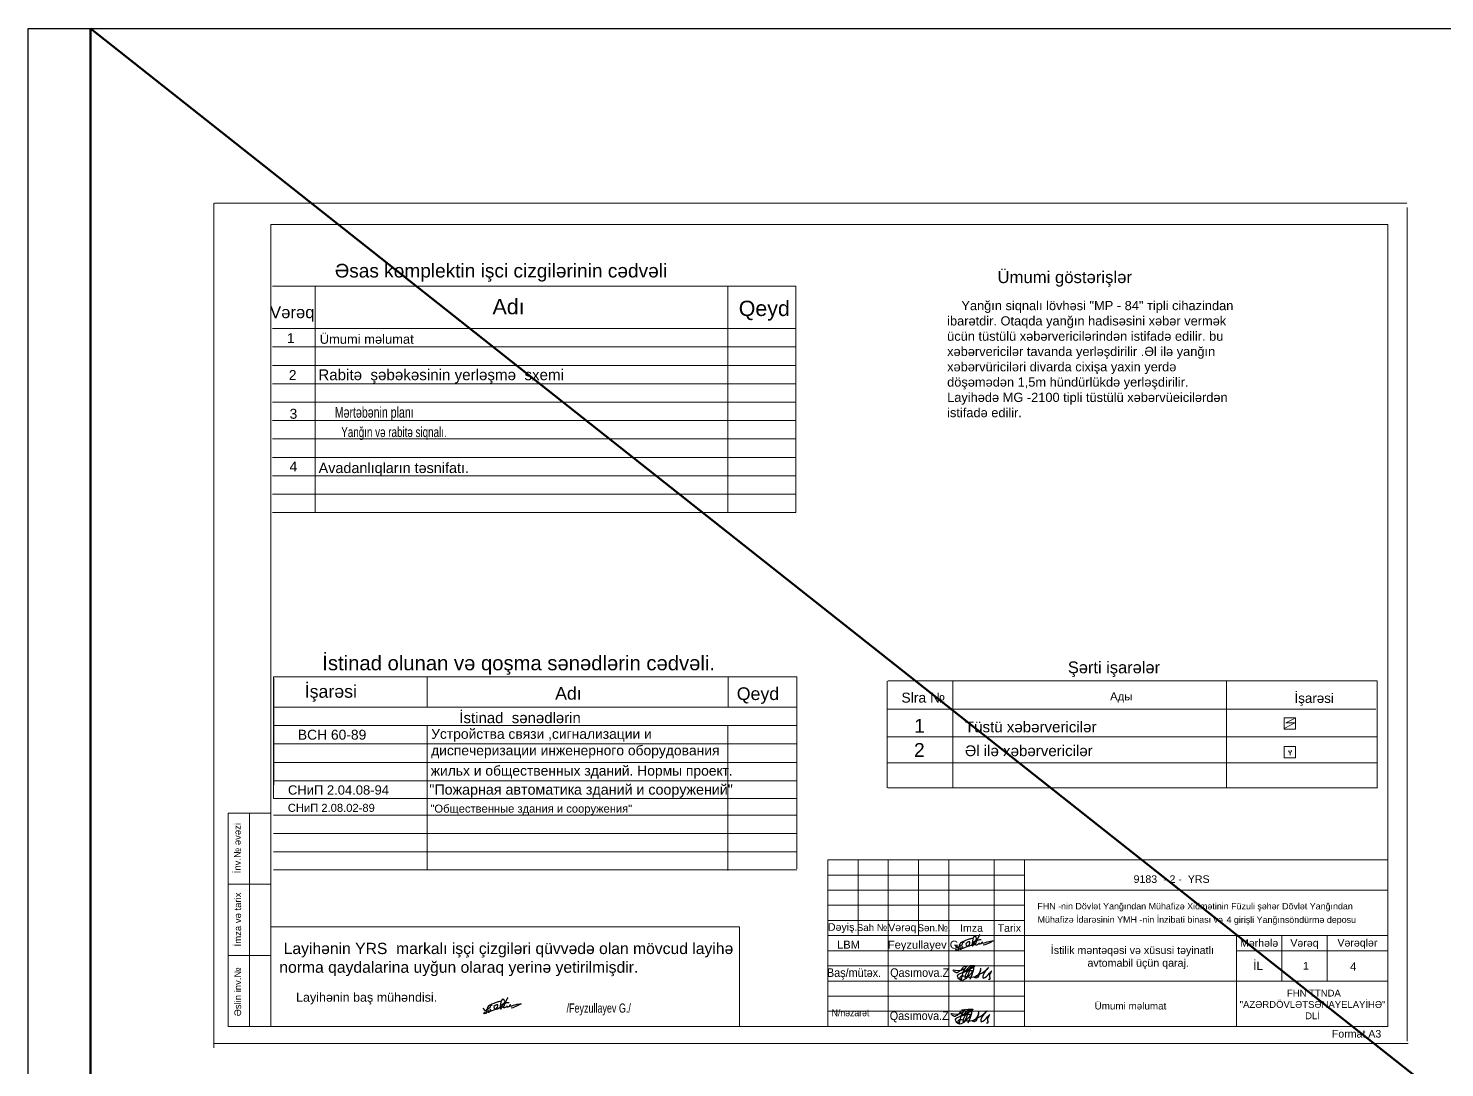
# Model space of a CAD drawing. Header units: millimetres. Extents: x 120281 to 1416367021, y -641565767 to 918373.
# Drawn here: x 623380 to 689881, y 159286 to 208053 of the extents above; entities that cross this region are included whole.
import ezdxf

# ---------------------------------------------------------------- set-up
doc = ezdxf.new("R2010")
doc.units = ezdxf.units.MM
for name, color, linetype, lineweight in [('0_Ном._пера__100', 7, 'Continuous', 60), ('0_Ном._пера__1_Ном._пера__21', 7, 'Continuous', 30), ('0_Ном._пера__21', 7, 'Continuous', 35), ('0_Ном._пера__21_Ном._пера__7', 7, 'Continuous', 60), ('0_Ном._пера__7', 7, 'Continuous', 25), ('0_Ном._пера__7_Ном._пера__21', 7, 'Continuous', 30), ('Annotation - Text_Ном._пера__1_Pen_No__1', 7, 'Continuous', 25), ('cədvəl xətti-15', 7, 'Continuous', 15), ('cədvəl xətti-35', 7, 'Continuous', 35), ('Künc ştampının yazısı', 7, 'Continuous', 13), ('Text blocks_Ном._пера__7', 7, 'Continuous', 15), ('Yazı', 7, 'Continuous', 15), ('аракясмя', 130, 'Continuous', 20), ('Йїейбїбйещ_Pen_No__255', 7, 'Continuous', 13), ('окна', 150, 'Continuous', 15), ('перегородка_Ном._пера__1', 7, 'Continuous', 15)]:
    doc.layers.add(name, color=color, linetype=linetype, lineweight=lineweight)
doc.styles.add('ARIAL', font='arial.ttf')
doc.styles.add('ARİAL', font='arial.ttf')
doc.styles.add('GENERATED_STYLE_1', font='arial.ttf')
doc.styles.add('Segoe UI Light', font='segoeuil.ttf', dxfattribs={"width": 0.7})
doc.styles.add('Times New  Roman', font='times.ttf')

msp = doc.modelspace()

# ---------------------------------------------------------------- linework, layer by layer
at = {"color": 244, "lineweight": 53, "true_color": 0x991b1e}
for p, q in [((626300.78552, 19949.20754), (626300.78552, 208053.00781)), ((626300.78552, 208053.00781), (844325.6569, 35725.24917))]:
    msp.add_line(p, q, dxfattribs=at)
at = {"color": 0, "lineweight": 15, "ltscale": 2}
for p, q in [((634847.69181, 195960.20572), (659423.99037, 195960.20572)), ((636840.36467, 195960.20572), (636840.36467, 185332.61715)), ((656217.87003, 195960.20572), (656217.87003, 185332.61715)), ((659423.99037, 195960.20572), (659423.99037, 185332.61715)), ((634847.69181, 193967.53286), (659423.99037, 193967.53286)), ((634847.69181, 193104.04129), (659423.99037, 193104.04129)), ((634847.69181, 192240.54972), (659423.99037, 192240.54972)), ((634847.69181, 191377.05815), (659423.99037, 191377.05815)), ((634847.69181, 190513.56658), (659423.99037, 190513.56658)), ((634847.69181, 189650.07501), (659423.99037, 189650.07501)), ((634847.69181, 188786.58344), (659423.99037, 188786.58344)), ((634847.69181, 187923.09187), (659423.99037, 187923.09187)), ((634847.69181, 187059.6003), (659423.99037, 187059.6003)), ((634847.69181, 186196.10873), (659423.99037, 186196.10873)), ((634847.69181, 185332.61715), (659423.99037, 185332.61715)), ((634884.21299, 177617.97325), (634884.21299, 171909.64154)), ((659465.97786, 177617.97325), (659465.97786, 168609.60819)), ((634902.27858, 177556.54763), (634902.27858, 172562.03)), ((682349.60685, 175703.4024), (682880.98628, 175703.4024)), ((682349.60685, 175703.4024), (682349.60685, 175172.02297)), ((682880.98628, 175703.4024), (682880.98628, 175172.02297)), ((682880.98628, 175172.02297), (682349.60685, 175172.02297)), ((682349.60685, 174362.6084), (682880.98628, 174362.6084)), ((682349.60685, 174362.6084), (682349.60685, 173831.22897)), ((682880.98628, 174362.6084), (682880.98628, 173831.22897)), ((682880.98628, 173831.22897), (682349.60685, 173831.22897)), ((656772.42809, 165889.34655), (634759.47539, 165889.34655)), ((656772.42809, 161218.53987), (656772.42809, 165889.34655)), ((656772.42809, 165889.34655), (656772.42809, 165889.34655))]:
    msp.add_line(p, q, dxfattribs=at)
at = {"lineweight": 15}
for p, q in [((682832.83257, 175664.54723), (682419.19819, 175466.33323)), ((682845.48996, 175466.33323), (682376.99412, 175209.07957)), ((682419.19819, 175466.33323), (682845.48996, 175466.33323)), ((682629.2561, 174088.44517), (682629.2561, 173955.82685))]:
    msp.add_line(p, q, dxfattribs=at)
msp.add_lwpolyline([(623379.80679, 208053.00781), (703259.80679, 208053.00781), (703259.80679, 38213.00781), (623379.80679, 38213.00781)], close=True)
msp.add_arc((682622.43874, 174147.92871), 64.91379, 162.0482436298, 28.8232955292, dxfattribs=at)
at = {"color": 5, "lineweight": 30}
for points, knots in [([(667268.83394, 163995.93196), (667149.51071, 163838.8777), (666994.42035, 163634.74644), (666687.22538, 163965.43834), (667220.46198, 163712.25258), (667576.50677, 164222.27612), (667190.7895, 163777.98355), (667211.48664, 163289.42331), (666863.64501, 163689.16903), (667376.03379, 163725.35114), (667749.89371, 164297.75346), (667373.08221, 163232.07461), (667369.45653, 163769.50995), (667926.42011, 164299.94063), (667704.28338, 163720.74226), (667588.64868, 163419.23681)], [0, 0, 0, 0, 441.4170931317, 573.7318414107, 963.7494611781, 1302.2937746004, 1669.9926331322, 2037.6400022592, 2203.3909802042, 2746.536363767, 2978.0875145346, 3597.5616658874, 3706.6661679855, 4289.9010122821, 4923.1490174023, 4923.1490174023, 4923.1490174023, 4923.1490174023]), ([(667292.23443, 164042.69063), (667578.60647, 164074.68015), (668237.82134, 164148.31852), (666715.76419, 163536.83617), (667892.50995, 163998.10532), (667510.56405, 163512.81584), (667121.4871, 163275.26729), (667124.43213, 163693.26209), (667675.33473, 163407.85459), (668104.15807, 163656.7305), (668091.13453, 164116.70363), (668072.27297, 163468.24591), (667647.01905, 163513.85223), (668219.18918, 163713.86889), (668643.01893, 164137.80067), (668194.68099, 163747.63926), (668183.7791, 163313.54414), (668818.71441, 164066.56157), (668495.8964, 163670.45939), (668504.10172, 163544.39157), (668545.7707, 163407.99299), (668480.18723, 163416.82614), (668462.28874, 163419.23681)], [0, 0, 0, 0, 530.4248356564, 1221.0128698843, 1716.7894777758, 2071.3707145684, 2453.864179966, 2578.5547230596, 3015.3747524195, 3640.447966891, 3702.7932383594, 4184.8415625552, 4262.8450887592, 4777.7476594018, 5082.2465079236, 5573.4340002025, 5659.1591635938, 6198.781035762, 6426.0448387482, 6519.5627464617, 6644.253290274, 6691.0556953926, 6691.0556953926, 6691.0556953926, 6691.0556953926]), ([(667175.22914, 161946.3263), (667055.90591, 161789.27205), (666900.81556, 161585.14079), (666593.62059, 161915.83268), (667126.85718, 161662.64693), (667482.90197, 162172.67047), (667097.1847, 161728.3779), (667117.88184, 161239.81766), (666770.04021, 161639.56338), (667282.42899, 161675.74548), (667656.28891, 162248.1478), (667279.47742, 161182.46896), (667275.85173, 161719.90429), (667832.81532, 162250.33497), (667610.67859, 161671.13661), (667495.04388, 161369.63115)], [0, 0, 0, 0, 441.417093132, 573.731841411, 963.7494611784, 1302.2937746008, 1669.992633133, 2037.6400022599, 2203.3909802051, 2746.5363637679, 2978.0875145355, 3597.5616658884, 3706.6661679866, 4289.9010122832, 4923.1490174038, 4923.1490174038, 4923.1490174038, 4923.1490174038]), ([(667198.62964, 161993.08498), (667485.00167, 162025.0745), (668144.21654, 162098.71287), (666622.1594, 161487.23051), (667798.90515, 161948.49966), (667416.95925, 161463.21018), (667027.88231, 161225.66164), (667030.82734, 161643.65644), (667581.72993, 161358.24894), (668010.55327, 161607.12484), (667997.52974, 162067.09798), (667978.66817, 161418.64026), (667553.41425, 161464.24657), (668125.58438, 161664.26324), (668549.41413, 162088.19501), (668101.0762, 161698.0336), (668090.17431, 161263.93849), (668725.10961, 162016.95591), (668402.2916, 161620.85374), (668410.49692, 161494.78592), (668452.1659, 161358.38733), (668386.58243, 161367.22049), (668368.68394, 161369.63115)], [0, 0, 0, 0, 530.4248356564, 1221.0128698844, 1716.7894777758, 2071.3707145683, 2453.8641799658, 2578.5547230596, 3015.3747524195, 3640.4479668909, 3702.7932383595, 4184.8415625551, 4262.8450887592, 4777.7476594016, 5082.2465079237, 5573.4340002024, 5659.1591635937, 6198.7810357619, 6426.044838748, 6519.5627464614, 6644.253290274, 6691.0556953924, 6691.0556953924, 6691.0556953924, 6691.0556953924])]:
    msp.add_open_spline(points, degree=3, knots=knots, dxfattribs=at)
at = {"layer": '0_Ном._пера__100', "linetype": 'Continuous', "lineweight": 15}
for p, q in [((663706.42691, 177418.55617), (663706.42691, 172411.88303)), ((663729.72731, 177439.45018), (686716.12202, 177439.45018)), ((666793.58287, 177418.55617), (666793.58287, 172411.88303)), ((679638.2412, 177438.74249), (679638.2412, 172411.58649)), ((686716.12202, 177439.45018), (686716.12202, 172393.03683)), ((663729.72731, 176100.33587), (686652.35467, 176100.33587)), ((663729.72731, 174815.34153), (686716.12202, 174815.34153)), ((663729.72731, 173581.06103), (686716.12202, 173581.06103)), ((663729.72731, 172408.49455), (686716.12202, 172408.49455))]:
    msp.add_line(p, q, dxfattribs=at)
at = {"layer": '0_Ном._пера__1_Ном._пера__21', "color": 5, "linetype": 'Continuous', "lineweight": 30}
for points, knots in [([(667840.70616, 165081.84169), (667840.00559, 165080.11759), (667839.31048, 165078.38517), (667838.61881, 165076.64526), (667837.23535, 165073.16516), (667835.6023, 165069.66445), (667834.22915, 165066.13183), (667831.48285, 165059.06659), (667828.73086, 165051.91076), (667825.82472, 165044.72014), (667825.18444, 165043.13591), (667824.63647, 165041.54837), (667823.98543, 165039.97035)], [0, 0, 0, 0, 1, 1, 1, 2, 2, 2, 3, 3, 3, 4, 4, 4, 4]), ([(667884.24521, 165179.35139), (667883.64963, 165177.88853), (667883.04823, 165176.43001), (667882.44164, 165174.97557), (667881.2283, 165172.06634), (667879.7277, 165169.18911), (667878.47657, 165166.31112), (667875.97427, 165160.55507), (667873.38919, 165154.8542), (667870.79794, 165149.19817), (667867.62585, 165142.27432), (667864.4178, 165135.41522), (667861.23576, 165128.58795), (667858.05373, 165121.76067), (667854.89538, 165114.96575), (667851.82181, 165108.17817), (667850.06901, 165104.30733), (667848.36035, 165100.43807), (667846.67214, 165096.56758), (667845.28267, 165093.38201), (667843.98297, 165090.19454), (667842.6502, 165087.00363), (667841.93387, 165085.2886), (667840.81518, 165083.58484), (667840.11331, 165081.86078)], [0, 0, 0, 0, 1, 1, 1, 2, 2, 2, 3, 3, 3, 4, 4, 4, 5, 5, 5, 6, 6, 6, 7, 7, 7, 8, 8, 8, 8]), ([(668048.02624, 165519.76333), (668047.69629, 165519.10463), (668047.36738, 165518.44447), (668047.03942, 165517.78288), (668046.38318, 165516.45908), (668045.53582, 165515.10234), (668044.88499, 165513.76826), (668043.58338, 165511.10017), (668042.33388, 165508.40934), (668041.0471, 165505.70359), (668038.47354, 165500.29211), (668035.91492, 165494.81368), (668033.30442, 165489.29993), (668032.27463, 165487.12486), (668031.21096, 165484.94473), (668030.16092, 165482.761), (668028.89314, 165480.12442), (668027.62618, 165477.49339), (668026.3352, 165474.87131), (668025.04424, 165472.24926), (668023.76105, 165469.63392), (668022.44965, 165467.02659), (668019.82685, 165461.81193), (668017.16052, 165456.62626), (668014.46856, 165451.46365), (668009.08463, 165441.13841), (668003.5774, 165430.908), (667998.01918, 165420.73528), (667991.54274, 165408.88204), (667984.99464, 165397.1071), (667978.47935, 165385.35273), (667973.78137, 165376.87702), (667969.10089, 165368.41245), (667964.47616, 165359.93638), (667959.85143, 165351.4603), (667955.27937, 165342.96955), (667950.79307, 165334.45351), (667941.82046, 165317.42143), (667933.18914, 165300.28814), (667925.14828, 165282.97072), (667922.81289, 165277.94105), (667920.53117, 165272.89562), (667918.30148, 165267.83284), (667913.84209, 165257.70725), (667909.60208, 165247.51173), (667905.63721, 165237.22921), (667904.88495, 165235.2783), (667904.17978, 165233.32421), (667903.44125, 165231.35704), (667902.70271, 165229.38988), (667901.89871, 165227.41594), (667901.16855, 165225.43292), (667899.7082, 165221.4668), (667898.28721, 165217.4654), (667896.8309, 165213.44786), (667895.45513, 165209.65247), (667894.07264, 165205.83841), (667892.66578, 165202.01119), (667891.52325, 165198.90303), (667890.33734, 165195.78747), (667889.15343, 165192.66671), (667888.02878, 165189.70216), (667886.9441, 165186.73249), (667885.76549, 165183.76328), (667885.18259, 165182.29481), (667884.34026, 165180.82776), (667883.74366, 165179.36495)], [0, 0, 0, 0, 1, 1, 1, 2, 2, 2, 3, 3, 3, 4, 4, 4, 5, 5, 5, 6, 6, 6, 7, 7, 7, 8, 8, 8, 9, 9, 9, 10, 10, 10, 11, 11, 11, 12, 12, 12, 13, 13, 13, 14, 14, 14, 15, 15, 15, 16, 16, 16, 17, 17, 17, 18, 18, 18, 19, 19, 19, 20, 20, 20, 21, 21, 21, 22, 22, 22, 22]), ([(645888.02624, 162569.76333), (645887.69629, 162569.10463), (645887.36738, 162568.44447), (645887.03942, 162567.78288), (645886.38318, 162566.45908), (645885.53582, 162565.10234), (645884.88499, 162563.76826), (645883.58338, 162561.10017), (645882.33388, 162558.40934), (645881.0471, 162555.70359), (645878.47354, 162550.29211), (645875.91492, 162544.81368), (645873.30442, 162539.29993), (645872.27463, 162537.12486), (645871.21096, 162534.94473), (645870.16092, 162532.761), (645868.89314, 162530.12442), (645867.62618, 162527.49339), (645866.3352, 162524.87131), (645865.04424, 162522.24926), (645863.76105, 162519.63392), (645862.44965, 162517.02659), (645859.82685, 162511.81193), (645857.16052, 162506.62626), (645854.46856, 162501.46365), (645849.08463, 162491.13841), (645843.5774, 162480.908), (645838.01918, 162470.73528), (645831.54274, 162458.88204), (645824.99464, 162447.1071), (645818.47935, 162435.35273), (645813.78137, 162426.87702), (645809.10089, 162418.41245), (645804.47616, 162409.93638), (645799.85143, 162401.4603), (645795.27937, 162392.96955), (645790.79307, 162384.45351), (645781.82046, 162367.42143), (645773.18914, 162350.28814), (645765.14828, 162332.97072), (645762.81289, 162327.94105), (645760.53117, 162322.89562), (645758.30148, 162317.83284), (645753.84209, 162307.70725), (645749.60208, 162297.51173), (645745.63721, 162287.22921), (645744.88495, 162285.2783), (645744.17978, 162283.32421), (645743.44125, 162281.35704), (645742.70271, 162279.38988), (645741.89871, 162277.41594), (645741.16855, 162275.43292), (645739.7082, 162271.4668), (645738.28721, 162267.4654), (645736.8309, 162263.44786), (645735.45513, 162259.65247), (645734.07264, 162255.83841), (645732.66578, 162252.01119), (645731.52325, 162248.90303), (645730.33734, 162245.78747), (645729.15343, 162242.66671), (645728.02878, 162239.70216), (645726.9441, 162236.73249), (645725.76549, 162233.76328), (645725.18259, 162232.29481), (645724.34026, 162230.82776), (645723.74366, 162229.36495)], [0, 0, 0, 0, 1, 1, 1, 2, 2, 2, 3, 3, 3, 4, 4, 4, 5, 5, 5, 6, 6, 6, 7, 7, 7, 8, 8, 8, 9, 9, 9, 10, 10, 10, 11, 11, 11, 12, 12, 12, 13, 13, 13, 14, 14, 14, 15, 15, 15, 16, 16, 16, 17, 17, 17, 18, 18, 18, 19, 19, 19, 20, 20, 20, 21, 21, 21, 22, 22, 22, 22]), ([(645680.70616, 162131.84169), (645680.00559, 162130.11759), (645679.31048, 162128.38517), (645678.61881, 162126.64526), (645677.23535, 162123.16516), (645675.6023, 162119.66445), (645674.22915, 162116.13183), (645671.48285, 162109.06659), (645668.73086, 162101.91076), (645665.82472, 162094.72014), (645665.18444, 162093.13591), (645664.63647, 162091.54837), (645663.98543, 162089.97035)], [0, 0, 0, 0, 1, 1, 1, 2, 2, 2, 3, 3, 3, 4, 4, 4, 4]), ([(645724.24521, 162229.35139), (645723.64963, 162227.88853), (645723.04823, 162226.43001), (645722.44164, 162224.97557), (645721.2283, 162222.06634), (645719.7277, 162219.18911), (645718.47657, 162216.31112), (645715.97427, 162210.55507), (645713.38919, 162204.8542), (645710.79794, 162199.19817), (645707.62585, 162192.27432), (645704.4178, 162185.41522), (645701.23576, 162178.58795), (645698.05373, 162171.76067), (645694.89538, 162164.96575), (645691.82181, 162158.17817), (645690.06901, 162154.30733), (645688.36035, 162150.43807), (645686.67214, 162146.56758), (645685.28267, 162143.38201), (645683.98297, 162140.19454), (645682.6502, 162137.00363), (645681.93387, 162135.2886), (645680.81518, 162133.58484), (645680.11331, 162131.86078)], [0, 0, 0, 0, 1, 1, 1, 2, 2, 2, 3, 3, 3, 4, 4, 4, 5, 5, 5, 6, 6, 6, 7, 7, 7, 8, 8, 8, 8])]:
    msp.add_open_spline(points, degree=3, knots=knots, dxfattribs=at)
at = {"layer": '0_Ном._пера__21', "color": 5, "linetype": 'Continuous', "lineweight": 30, "flags": 128}
for points in [[(666879.65432, 165034.97005), (666960.32347, 164933.4129), (667028.0887, 164917.78485), (667225.72928, 165066.66776, 1.2496403785), (667150.15863, 165137.49954, 0.0792582279), (667041.98921, 164909.97085), (667041.98921, 164812.72969), (667031.56378, 164776.26427), (666950.76684, 164762.37266), (666930.78487, 164803.17922), (666962.92985, 164844.85401), (667092.37866, 164856.14092), (667121.73413, 164863.67758), (667149.68247, 164907.27616), (667139.6008, 164913.73889), (667120.25146, 164883.5545), (667136.04909, 164844.60317), (667160.24825, 164844.60317), (667241.80628, 164903.18612), (667252.1626, 164944.58479), (667236.90064, 164965.82881), (667208.81223, 164945.64975), (667202.56121, 164909.72276), (667219.08116, 164886.86272), (667266.33442, 164898.29274), (667490.57964, 164986.97057), (667563.80159, 165069.7278), (667589.08058, 165141.16035), (667583.66851, 165184.02944), (667526.5589, 165184.02944), (667459.19017, 165152.24642), (667393.10514, 165097.58049), (667407.32429, 165034.18175), (667457.63851, 165000.29622), (667518.77789, 164984.65985), (667567.75576, 164998.64449), (667650.92358, 165035.52695), (667752.37783, 165117.68692), (667873.94798, 165248.79322), (667906.30837, 165336.19743), (667887.06703, 165404.37272), (667818.84782, 165452.44505), (667780.36514, 165431.46807), (667731.38728, 165323.08682), (667700.7761, 165121.18309), (667687.67668, 165034.78253), (667706.02374, 165001.4393), (667733.13649, 165001.4393), (667769.86986, 165059.12607), (667801.95997, 165109.52096), (667829.3431, 165075.7329), (667863.4527, 165053.00781), (667909.80679, 165053.00781), (667975.11166, 165086.48304), (668022.22303, 165120.42519), (668015.64937, 165143.41826), (668001.95423, 165124.80484), (668025.50986, 165096.33725), (668066.59539, 165089.76778), (668102.75062, 165111.66594), (668180.5392, 165157.65208), (668180.5392, 165177.90787), (668160.81812, 165177.90787), (668129.04536, 165145.06063), (668214.50325, 165121.5201), (668325.5757, 165161.20041), (668400.77352, 165185.2161), (668496.41073, 165208.83536), (668614.68748, 165238.04585), (668675.04342, 165238.04585), (668641.5154, 165214.87747), (668592.41765, 165180.95017), (668485.96754, 165134.68189), (668290.86293, 165047.21264), (668216.1482, 165027.00875)], [(644719.65432, 162084.97005), (644800.32347, 161983.4129), (644868.0887, 161967.78485), (645065.72928, 162116.66776, 1.2496403785), (644990.15863, 162187.49954, 0.0792582279), (644881.98921, 161959.97085), (644881.98921, 161862.72969), (644871.56378, 161826.26427), (644790.76684, 161812.37266), (644770.78487, 161853.17922), (644802.92985, 161894.85401), (644932.37866, 161906.14092), (644961.73413, 161913.67758), (644989.68247, 161957.27616), (644979.6008, 161963.73889), (644960.25146, 161933.5545), (644976.04909, 161894.60317), (645000.24825, 161894.60317), (645081.80628, 161953.18612), (645092.1626, 161994.58479), (645076.90064, 162015.82881), (645048.81223, 161995.64975), (645042.56121, 161959.72276), (645059.08116, 161936.86272), (645106.33442, 161948.29274), (645330.57964, 162036.97057), (645403.80159, 162119.7278), (645429.08058, 162191.16035), (645423.66851, 162234.02944), (645366.5589, 162234.02944), (645299.19017, 162202.24642), (645233.10514, 162147.58049), (645247.32429, 162084.18175), (645297.63851, 162050.29622), (645358.77789, 162034.65985), (645407.75576, 162048.64449), (645490.92358, 162085.52695), (645592.37783, 162167.68692), (645713.94798, 162298.79322), (645746.30837, 162386.19743), (645727.06703, 162454.37272), (645658.84782, 162502.44505), (645620.36514, 162481.46807), (645571.38728, 162373.08682), (645540.7761, 162171.18309), (645527.67668, 162084.78253), (645546.02374, 162051.4393), (645573.13649, 162051.4393), (645609.86986, 162109.12607), (645641.95997, 162159.52096), (645669.3431, 162125.7329), (645703.4527, 162103.00781), (645749.80679, 162103.00781), (645815.11166, 162136.48304), (645862.22303, 162170.42519), (645855.64937, 162193.41826), (645841.95423, 162174.80484), (645865.50986, 162146.33725), (645906.59539, 162139.76778), (645942.75062, 162161.66594), (646020.5392, 162207.65208), (646020.5392, 162227.90787), (646000.81812, 162227.90787), (645969.04536, 162195.06063), (646054.50325, 162171.5201), (646165.5757, 162211.20041), (646240.77352, 162235.2161), (646336.41073, 162258.83536), (646454.68748, 162288.04585), (646515.04342, 162288.04585), (646481.5154, 162264.87747), (646432.41765, 162230.95017), (646325.96754, 162184.68189), (646130.86293, 162097.21264), (646056.1482, 162077.00875)]]:
    msp.add_lwpolyline(points, format="xyb", dxfattribs=at)
at = {"layer": '0_Ном._пера__7_Ном._пера__21', "color": 5, "linetype": 'Continuous', "lineweight": 30, "flags": 128}
for points in [[(667315.61162, 165182.90045), (667299.66689, 165168.77422), (667277.45738, 165157.47429), (667259.68931, 165157.47429), (667247.56979, 165166.18343), (667243.45086, 165179.4824), (667247.09409, 165189.93167), (667256.28336, 165198.48131), (667279.50187, 165211.78772), (667307.05427, 165227.57787), (667405.55888, 165266.10647), (667472.14333, 165292.14998), (667523.55541, 165309.99296), (667569.13063, 165325.81022), (667601.3198, 165337.90145), (667635.86652, 165347.36395), (667672.32182, 165355.43829), (667692.85658, 165356.22036), (667712.01534, 165356.95003)], [(667789.53972, 165167.38818), (667779.7538, 165164.59589), (667775.191, 165163.29395), (667768.0501, 165163.29395), (667764.65797, 165164.04403), (667761.60793, 165165.4742), (667761.60793, 165168.59717), (667765.30529, 165174.14665), (667773.93017, 165182.7585), (667791.44369, 165199.8833), (667806.67083, 165211.52136), (667824.52529, 165224.04676), (667843.49356, 165234.28868), (667872.45393, 165249.62391), (667896.29673, 165259.11513), (667923.70789, 165268.7366), (667946.03719, 165274.73852), (667973.34353, 165282.62252), (667997.0078, 165286.70196), (668008.10565, 165288.06088), (668028.91569, 165290.64795), (668048.53129, 165292.21103), (668057.90946, 165292.77618), (668070.72929, 165293.02553), (668088.20825, 165293.02553), (668117.53605, 165293.39397)], [(645155.61162, 162232.90045), (645139.66689, 162218.77422), (645117.45738, 162207.47429), (645099.68931, 162207.47429), (645087.56979, 162216.18343), (645083.45086, 162229.4824), (645087.09409, 162239.93167), (645096.28336, 162248.48131), (645119.50187, 162261.78772), (645147.05427, 162277.57787), (645245.55888, 162316.10647), (645312.14333, 162342.14998), (645363.55541, 162359.99296), (645409.13063, 162375.81022), (645441.3198, 162387.90145), (645475.86652, 162397.36395), (645512.32182, 162405.43829), (645532.85658, 162406.22036), (645552.01534, 162406.95003)], [(645629.53972, 162217.38818), (645619.7538, 162214.59589), (645615.191, 162213.29395), (645608.0501, 162213.29395), (645604.65797, 162214.04403), (645601.60793, 162215.4742), (645601.60793, 162218.59717), (645605.30529, 162224.14665), (645613.93017, 162232.7585), (645631.44369, 162249.8833), (645646.67083, 162261.52136), (645664.52529, 162274.04676), (645683.49356, 162284.28868), (645712.45393, 162299.62391), (645736.29673, 162309.11513), (645763.70789, 162318.7366), (645786.03719, 162324.73852), (645813.34353, 162332.62252), (645837.0078, 162336.70196), (645848.10565, 162338.06088), (645868.91569, 162340.64795), (645888.53129, 162342.21103), (645897.90946, 162342.77618), (645910.72929, 162343.02553), (645928.20825, 162343.02553), (645957.53605, 162343.39397)]]:
    msp.add_lwpolyline(points, dxfattribs=at)
at = {"layer": 'cədvəl xətti-15', "lineweight": 15}
for p, q in [((660915.68832, 168324.02334), (670152.8012, 168324.02334)), ((660915.68832, 167613.47506), (670152.8012, 167613.47506)), ((660915.68832, 166902.92679), (670152.8012, 166902.92679)), ((660915.68832, 164771.28196), (670152.8012, 164771.28196)), ((660915.68832, 164060.73369), (670152.8012, 164060.73369)), ((660915.68832, 163350.18541), (670152.8012, 163350.18541)), ((660915.68832, 162639.63713), (670152.8012, 162639.63713)), ((660915.68832, 161929.08886), (670152.8012, 161929.08886))]:
    msp.add_line(p, q, dxfattribs=at)
at = {"layer": 'cədvəl xətti-35', "lineweight": 15}
for p, q in [((662336.77017, 169034.57161), (662336.77017, 165481.83024)), ((663757.86672, 169034.57161), (663757.86672, 161218.54058)), ((665178.96327, 169034.57161), (665178.96327, 165481.83024)), ((666600.05982, 169034.57161), (666600.05982, 161218.54058)), ((668731.70465, 169034.57161), (668731.70465, 161218.54058)), ((670152.8012, 161218.54058), (670152.8012, 169034.57161)), ((670152.8012, 169034.57161), (670152.8012, 161218.54058)), ((660915.68832, 166192.37851), (670152.8012, 166192.37851)), ((660915.68832, 165481.83024), (670152.8012, 165481.83024)), ((680100.47706, 161218.54058), (680100.47706, 165481.83024)), ((682232.12063, 163350.18082), (682232.12112, 165481.83024)), ((684363.76594, 163350.18082), (684363.76644, 165481.83024))]:
    msp.add_line(p, q, dxfattribs=at)
for points in [[(660915.68832, 169034.57161), (687205.95981, 169034.57161), (687205.95981, 161218.54058), (660915.68832, 161218.54058)], [(687205.95981, 167613.47506), (670152.8012, 167613.47506), (670152.8012, 165481.83024), (687205.95981, 165481.83024)], [(687205.95981, 164771.28196), (680100.47706, 164771.28196), (680100.47706, 165481.83024), (687205.95981, 165481.83024)]]:
    msp.add_lwpolyline(points, close=True, dxfattribs=at)
msp.add_lwpolyline([(670152.8012, 163350.18541), (687205.96062, 163350.17893)], dxfattribs=at)
at = {"layer": 'аракясмя', "color": 0, "lineweight": 15}
for p, q in [((632125.48489, 199844.54324), (688103.72566, 199844.54324)), ((688124.61691, 199644.59876), (688124.61691, 160528.89161)), ((634759.47539, 161218.53987), (634759.47539, 198851.89652)), ((634759.47539, 198851.89652), (687205.96178, 198851.89652)), ((687205.96178, 198851.89652), (687205.96178, 161218.53987)), ((687205.95981, 161218.54058), (634759.47342, 161218.54058)), ((688169.80679, 160423.00781), (632074.94324, 160423.00781))]:
    msp.add_line(p, q, dxfattribs=at)
at = {"layer": 'окна', "color": 0, "lineweight": 15}
msp.add_line((632090.44301, 160217.65272), (632090.44301, 199852.78366), dxfattribs=at)
at = {"layer": 'окна', "color": 0, "lineweight": 15, "ltscale": 2}
for p, q in [((634884.21299, 177617.97325), (659465.97786, 177617.97325)), ((642101.62775, 177617.97325), (642101.62775, 176202.92905)), ((656236.91452, 177617.97325), (656236.91452, 176202.92905)), ((634884.21299, 176202.92905), (659465.97786, 176202.92905)), ((634884.21299, 175339.24542), (659465.97786, 175339.24542)), ((642101.62775, 175339.24542), (642101.62775, 168570.99987)), ((656226.73266, 175339.24542), (656226.73266, 168539.97497)), ((634884.21299, 174475.56179), (659465.97786, 174475.56179)), ((634884.21299, 173611.87816), (659465.97786, 173611.87816)), ((634884.21299, 172748.19453), (659465.97786, 172748.19453)), ((634884.21299, 171909.64154), (659465.97786, 171909.64154)), ((632757.7011, 161218.53987), (632757.7011, 171227.41132)), ((632757.7011, 171227.41132), (634759.47539, 171227.41132)), ((633758.58825, 171227.41132), (633758.58825, 161218.53987)), ((634884.21299, 171133.01082), (659465.97786, 171133.01082)), ((634884.21299, 170269.32719), (659465.97786, 170269.32719)), ((634884.21299, 169405.64356), (659465.97786, 169405.64356)), ((634884.21299, 168567.09057), (659465.97786, 168567.09057)), ((632757.7011, 167891.12084), (634759.47539, 167891.12084)), ((656772.42809, 165889.34655), (656772.42809, 161218.53987)), ((632757.7011, 164554.83035), (634759.47539, 164554.83035)), ((634759.47539, 161218.53987), (632757.7011, 161218.53987))]:
    msp.add_line(p, q, dxfattribs=at)

# ---------------------------------------------------------------- texts
at = {"color": 0, "lineweight": 15, "ltscale": 2, "style": 'ARİAL'}
for s, height, p in [('Vərəq', 560.188933, (634728.8902, 194453.11177)), ('                        Adı', 718.1909395, (638486.82192, 194636.87053)), ('Qeyd', 718.190939, (656736.4469, 194554.14925)), (' 1', 464.957, (635343.94228, 193284.27786)), ('Ümumi məlumat', 434.0931184, (637061.92314, 193252.73983)), ('2', 464.957, (635610.53846, 191552.70253)), ('3', 464.957, (635646.09255, 189734.09256)), ('4', 464.957, (635646.09255, 187260.94955)), (' 1', 647.690128, (664718.36033, 175002.79062)), ('2', 647.69013, (664964.63339, 173869.48797)), ('Ümumi məlumat', 331.1410893, (673444.18292, 162016.00221))]:
    msp.add_text(s, height=height, dxfattribs=at).set_placement(p)
at = {"color": 0, "lineweight": 15, "style": 'ARİAL'}
msp.add_text('Avadanlıqların təsnifatı.', height=483.5063337, dxfattribs=at).set_placement((637010.54527, 187186.26518))
at = {"color": 7, "lineweight": 15, "attachment_point": 5, "style": 'ARİAL'}
for s, insert, char_height, width in [('Ə{\\fArial|b0|i0|c238|p34;sa}s komplektin {\\fArial|b0|i0|c238|p34;işci cizgilərinin cədvəli} ', (645574.93001, 196584.09261), 641.1015598, 25270.8258591), ('\\pxt8;{\\fArial|b0|i0|c238|p34;Ümumi} göstərişlər', (672042.06954, 196293.42877), 561.0985866, 41231.1425095), ('Şərti işarələr', (674352.96621, 177982.71158), 552.3125782, 19113.4104025), ('{\\fArial|b0|i0|c238|p34;Slra} №', (665397.57551, 176645.87745), 468.3651648, 18734.6065934)]:
    msp.add_mtext(s, dxfattribs=dict(at, insert=insert, char_height=char_height, width=width))
at = {"color": 0, "lineweight": 15, "ltscale": 2, "attachment_point": 1, "style": 'ARİAL'}
for s, insert, char_height, width in [('\\P    ^I^I^I\\P                                  \\P\\P    Yan{\\fArial|b0|i0|c238|p34;ğın siqnalı lövhəsi} "М{\\fArial|b0|i0|c238|p34;P} - {\\fArial|b0|i0|c238|p34;84}" тipli cihazindan ibar{\\fArial|b0|i0|c238|p34;ətdir.} {\\fArial|b0|i0|c238|p34;Otaqda yanğın hadisəsini xəbər vermək ücün tüstülü xəbərvericilərindən istifadə edilir. bu xəbərvericilər tavanda yerləşdirilir }.Ə{\\fArial|b0|i0|c238|p34;l ilə yanğın xəbərvüriciləri divarda cixişa yaxin yerdə döşəmədən 1,5m hündürlükdə yerləşdirilir. Layihədə MG -2100 tipli tüstülü xəbərvüeicilərdən istifadə edilir.}', (666520.64514, 198130.37732), 430.50086092, 13441.704094), ('СНиП 2.04.08-94', (635571.66, 172533.62306), 436.3062071, 4962.4080453), ('"Пожарная автоматика зданий и сооружений"', (642207.41479, 172576.06923), 479.61611, 14842.1991477), (' \\P Layihənin Y{\\fArial|b0|i0|c238|p34;R}S  markalı işçi çizgiləri qüvvədə olan mövcud layihə norma qaydalarina uyğun olaraq yerinə yetirilmişdir. ', (635165.14764, 166021.66515), 526.90617443, 22382.4063817), (' \\P {\\H0.47683x;Layihənin baş mühəndisi.}', (635607.61456, 164270.6352), 881.8374993, 31044.52566)]:
    msp.add_mtext(s, dxfattribs=dict(at, insert=insert, char_height=char_height, width=width))
at = {"lineweight": 15, "style": 'ARİAL'}
for s, insert, char_height, attachment_point in [('Imza', (667665.88224, 165837.10437), 355.274138, 5), ('Tarix', (669442.25292, 165837.10437), 355.274138, 5), ('{\\fArial|b0|i0|c238|p34;4}', (685438.32, 164226.77884), 386.3444201, 1)]:
    msp.add_mtext(s, dxfattribs=dict(at, insert=insert, char_height=char_height, attachment_point=attachment_point))
at = {"layer": '0_Ном._пера__21_Ном._пера__7', "style": 'ARIAL'}
for s, height, p in [('FHN -nin Dövlət Yan', 298.9193469, (670757.9741, 166711.91893)), ('ğı', 298.919347, (674587.24104, 166711.91893)), ('ndan Mühafizə Xidmətinin Füzuli ', 298.9193469, (674935.50451, 166711.91893)), ('ş', 298.91935, (681086.59587, 166711.91893)), ('əhər Dövlət Yan', 298.9193469, (681295.39083, 166711.91893)), ('ğı', 298.919347, (684289.88573, 166711.91893)), ('ndan', 298.919347, (684638.1492, 166711.91893)), (' Mühafizə ', 298.919347, (670650.3657, 166083.00781)), ('İ', 298.91935, (672576.82545, 166083.00781)), ('darəsinin YMH -nin ', 298.9193469, (672692.84531, 166083.00781)), ('İ', 298.91935, (676359.80679, 166083.00781)), ('nzibati binas', 298.9193469, (676475.82665, 166083.00781)), ('ı ', 298.919347, (678797.24327, 166083.00781)), ('və', 298.919347, (679029.28298, 166083.00781)), ('4 giri', 298.919347, (679637.13649, 166078.28703)), ('ş', 298.91935, (680542.25448, 166078.28703)), ('li Yan', 298.919347, (680751.04944, 166078.28703)), ('ğı', 298.919347, (681795.63595, 166078.28703)), ('nsöndürmə deposu', 298.9193469, (682143.89941, 166078.28703)), ('İstilik məntəqəsi və xüsusi təyinatlı  ', 358.6922488, (671387.69349, 164617.77367)), ('             avtomabil üçün qaraj.', 358.6922488, (671298.30167, 164022.74432))]:
    msp.add_text(s, height=height, dxfattribs=at).set_placement(p)
at = {"layer": '0_Ном._пера__7', "linetype": 'Continuous', "lineweight": 15, "insert": (674695.97689, 176652.74707), "char_height": 382.604089, "attachment_point": 5, "style": 'ARİAL'}
msp.add_mtext('Ады', dxfattribs=at)
at = {"layer": 'Annotation - Text_Ном._пера__1_Pen_No__1', "color": 7, "linetype": 'Continuous', "lineweight": 25, "insert": (636549.65909, 192053.00781), "char_height": 508.7742068, "width": 12424.128665, "attachment_point": 1, "style": 'GENERATED_STYLE_1'}
msp.add_mtext('\\pxqc;{\\fArial|b0|i0|c238|p34;\\C256;Rabitə  şəbəkəsinin yerləşmə  sxemi\\fArial|b0|i0|c204|p34; }', dxfattribs=at)
at = {"layer": 'Künc ştampının yazısı', "lineweight": 15, "attachment_point": 5}
for s, insert, char_height, style in [('\\A1;{\\f@Arial Unicode MS|b0|i0|c238|p34; Mərtəbənin planı}', (639551.5487, 189959.96711), 508.7742068, 'Segoe UI Light'), ('\\A1;{\\f@Arial Unicode MS|b0|i0|c238|p34;Yanğın və rabitə siqnalı.}', (640548.79484, 189038.43502), 471.9754008, 'Segoe UI Light'), ('Dəyiş.', (661614.08712, 165830.38685), 355.274138, 'ARİAL'), ('Sah №.', (663055.35877, 165859.15552), 326.852207, 'ARİAL'), ('Vərəq', (664416.0138, 165813.75298), 355.274138, 'ARİAL'), ('Sən.№.', (665909.21796, 165845.11737), 326.852207, 'ARİAL'), ('Mərhələ', (681168.61922, 165132.39267), 355.274138, 'ARİAL'), ('Vərəq', (683298.37089, 165084.66081), 355.274138, 'ARİAL'), ('Vərəqlər', (685784.33344, 165093.37147), 355.274138, 'ARİAL'), ('İL ', (681120.92276, 164064.01476), 397.907034, 'ARİAL'), ('1', (683366.7495, 164064.13275), 355.27414, 'ARİAL'), ('Format A3', (685744.59884, 160873.02298), 355.274138, 'ARİAL')]:
    msp.add_mtext(s, dxfattribs=dict(at, insert=insert, char_height=char_height, style=style))
at = {"layer": 'Künc ştampının yazısı', "color": 7, "lineweight": 15, "attachment_point": 5, "style": 'Times New  Roman'}
for s, insert, char_height in [('{\\fArial|b0|i0|c238|p34;\\W0.9;Baş/mütəx.\\fArial|b0|i0|c0|p34;   \\fArial|b0|i0|c238|p34;Q\\fArial|b0|i0|c0|p34;as\\fArial|b0|i0|c238|p34;ımova.Z}', (663746.59066, 163682.52731), 404.66709329), ('{\\fArial|b0|i0|c238|p34;\\C256; FHN TTNDA\\P"AZ\\fArial|b0|i0|c0|p34;Ə\\fArial|b0|i0|c238|p34;RDÖVL\\fArial|b0|i0|c0|p34;Ə\\fArial|b0|i0|c238|p34;TS\\fArial|b0|i0|c0|p34;Ə\\fArial|b0|i0|c238|p34;NAYE\\fArial|b0|i0|c204|p34;L\\fArial|b0|i0|c238|p34;AYİH\\fArial|b0|i0|c0|p34;Ə\\fArial|b0|i0|c238|p34;" \\fArial|b0|i0|c204|p34;\\P\\fArial|b0|i0|c238|p34;DLİ}', (683677.77494, 162250.22838), 319.54657301), ('{\\fArial|b0|i0|c238|p34;\\W0.9;   \\fArial|b0|i0|c204|p34;\\H0.38172x;N/n\\fArial|b0|i0|c238|p34;əzarət\\H2.6197x; \\fArial|b0|i0|c204|p34;  \\fArial|b0|i0|c238|p34;   }', (661536.67867, 161855.6115), 850.40171116), ('{\\fArial|b0|i0|c238|p34;\\W0.9;  \\fArial|b0|i0|c204|p34; \\fArial|b0|i0|c238|p34;\\H0.72059x;Q\\fArial|b0|i0|c0|p34;as\\fArial|b0|i0|c238|p34;ımova.Z}', (664916.34548, 161666.31895), 561.57891046)]:
    msp.add_mtext(s, dxfattribs=dict(at, insert=insert, char_height=char_height))
at = {"layer": 'Künc ştampının yazısı', "insert": (647852.90502, 161736.39303), "char_height": 329.8331264, "attachment_point": 7, "style": 'Segoe UI Light'}
msp.add_mtext('{\\f@Arial Unicode MS|b0|i0|c238|p34; \\H1.3052x;      /Feyzullayev G./}', dxfattribs=at)
at = {"layer": 'Text blocks_Ном._пера__7', "linetype": 'Continuous', "lineweight": 15, "char_height": 375.6785028, "attachment_point": 5, "style": 'ARİAL'}
for s, insert in [('СНиП 2.08.02-89', (637606.31777, 171474.75049)), ('"Общественные здания и сооружения"', (646996.68561, 171385.26093))]:
    msp.add_mtext(s, dxfattribs=dict(at, insert=insert))
at = {"layer": 'Yazı', "color": 0, "lineweight": 15, "style": 'ARIAL'}
for s, p in [('İnv.№ əvəzi', (633352.47413, 168405.48539)), ('İmza və tarix', (633370.47633, 164976.0604)), ('Əslin inv.№', (633371.14994, 161694.07367))]:
    msp.add_text(s, height=319.1708261, rotation=90, dxfattribs=at).set_placement(p)
at = {"layer": 'Yazı', "color": 0, "lineweight": 25, "style": 'ARIAL'}
msp.add_text('LBM         Feyzullayev G.', height=374.6852805, dxfattribs=at).set_placement((661350.60122, 164868.77362))
at = {"layer": 'Йїейбїбйещ_Pen_No__255', "color": 7, "linetype": 'Continuous', "lineweight": 15, "attachment_point": 8, "line_spacing_factor": 1.031546, "style": 'ARİAL'}
for s, insert, char_height, width in [('\\Pİstinad olunan və qoşma sənədlərin cədvəli.', (646401.77759, 177721.1973), 680.4252392, 21273.5455261), ('\\Pİstinad  sənədlərin', (646469.2493, 175444.27367), 502.8641265, 15722.0841798)]:
    msp.add_mtext(s, dxfattribs=dict(at, insert=insert, char_height=char_height, width=width))
at = {"layer": 'окна', "color": 0, "lineweight": 15, "ltscale": 2, "attachment_point": 1, "style": 'ARİAL'}
for s, insert, char_height, width in [('ВСН 60-89', (636035.14696, 175140.94123), 465.060416, 5289.4492783), ('Устройства связи ,сигнализации и диспечеризации инженерного оборудования', (642292.67861, 175180.52672), 465.0604164, 13617.0856932), ('{\\fArial|b0|i0|c238|p34;Tüstü xəbərvericilər}', (667354.80053, 175527.88169), 506.9105807, 10203.9393175), ('Ə{\\fArial|b0|i0|c238|p34;l ilə xəbərvericilər}', (667354.80053, 174408.77078), 506.9105807, 10203.9393175), ('жильх и общественных зданий. Нормы проект.', (642275.60808, 173453.15946), 465.0604164, 14176.6294948)]:
    msp.add_mtext(s, dxfattribs=dict(at, insert=insert, char_height=char_height, width=width))
at = {"layer": 'перегородка_Ном._пера__1', "linetype": 'Continuous', "lineweight": 15, "style": 'ARİAL'}
for s, insert, char_height, attachment_point in [('İşarəsi', (637583.94532, 176458.25025), 596.517922, 8), ('Adı', (648739.04623, 176544.02297), 596.517922, 8), ('Qeyd', (657638.57869, 176355.2905), 596.517922, 8), ('İşarəsi', (683754.7892, 176261.71512), 449.106704, 8), ('{\\fArial|b0|i0|c238|p34;9183} {\\fArial|b0|i0|c238|p34; }-{\\fArial|b0|i0|c238|p34; 2 -}  Y{\\fArial|b0|i0|c238|p34;R}S', (675274.59885, 168311.60475), 356.4400523, 1)]:
    msp.add_mtext(s, dxfattribs=dict(at, insert=insert, char_height=char_height, attachment_point=attachment_point))

doc.saveas('drawing.dxf')
